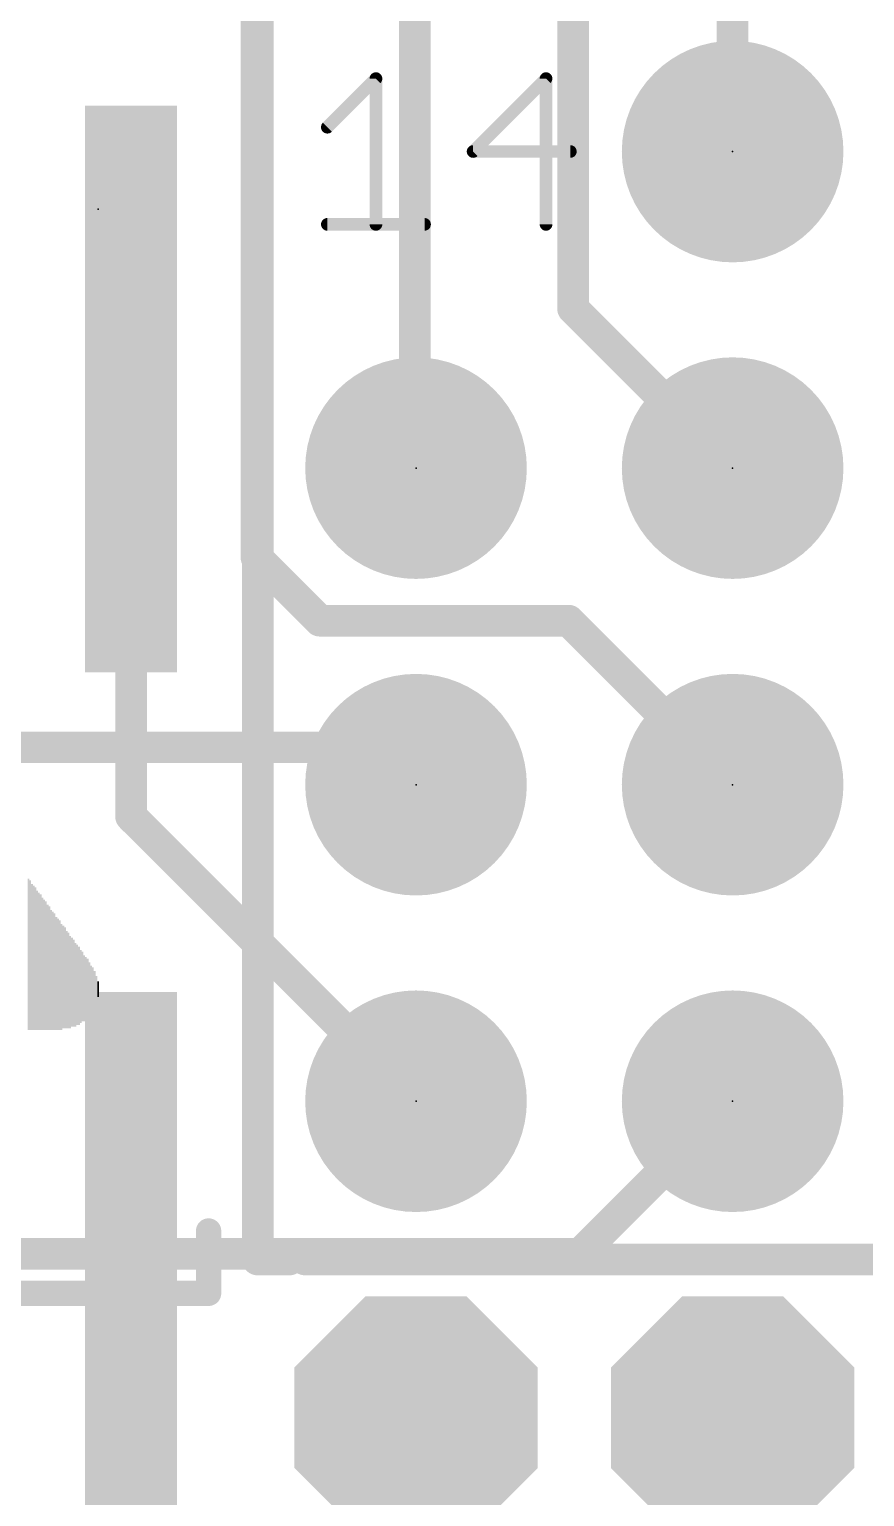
# Model space of a CAD drawing. Extents: x 0 to 68.6, y 0 to 53.3.
# Drawn here: x 10.12 to 16.82, y 32.34 to 44.11 of the extents above; entities that cross this region are included whole.
import ezdxf

# ---------------------------------------------------------------- set-up
doc = ezdxf.new("R2010")
doc.units = 0
for name, color, linetype in [('1', 12, 'CONTINUOUS'), ('16', 132, 'CONTINUOUS'), ('17', 110, 'CONTINUOUS'), ('18', 110, 'CONTINUOUS'), ('21', 40, 'CONTINUOUS'), ('22', 6, 'CONTINUOUS'), ('23', 40, 'CONTINUOUS'), ('24', 53, 'CONTINUOUS'), ('29', 253, 'CONTINUOUS')]:
    doc.layers.add(name, color=color, linetype=linetype)

# ---------------------------------------------------------------- blocks, each defined once
blk = doc.blocks.new('RECT')
blk.add_solid([(-0.5, -0.5), (0.5, -0.5), (-0.5, 0.5), (0.5, 0.5)])
blk = doc.blocks.new('ROUNDP')
at = {"const_width": 0.5}
blk.add_lwpolyline([(0, -0.25, 1), (0, 0.25, 1), (0, -0.25)], format="xyb", dxfattribs=at)
blk = doc.blocks.new('OCTAGONV')
at = {"const_width": 0.5}
blk.add_lwpolyline([(-0.25, -0.1036), (-0.25, 0.1036), (-0.1036, 0.25), (0.1036, 0.25), (0.25, 0.1036), (0.25, -0.1036), (0.1036, -0.25), (-0.1036, -0.25), (-0.25, -0.1036), (-0.25, 0.1036)], dxfattribs=at)

msp = doc.modelspace()

# ---------------------------------------------------------------- linework, layer by layer
at = {"layer": '1', "const_width": 0.254}
for points in [[(14.478, 45.466), (14.478, 41.8744)], [(15.7581, 45.4559), (15.7581, 43.1343)], [(13.208, 45.212), (13.208, 40.6044)], [(11.938, 44.958), (11.938, 39.878)], [(14.478, 41.8744), (15.7581, 40.5943)], [(10.9321, 41.2293), (10.9321, 37.8003)], [(13.208, 40.6044), (13.2181, 40.5943)], [(11.938, 39.878), (12.446, 39.37)], [(12.446, 39.37), (14.4424, 39.37)], [(14.4424, 39.37), (15.7581, 38.0543)], [(10.9321, 37.8003), (13.2181, 35.5143)], [(10.9321, 34.1173), (10.9321, 30.6883)]]:
    msp.add_lwpolyline(points, dxfattribs=at)
at = {"layer": '1', "const_width": 0.127}
for points in [[(15.6946, 43.1343, 1), (15.8216, 43.1343)], [(14.5229, 41.9193, 1), (14.4331, 41.8295)], [(14.4145, 41.8744, 1), (14.5415, 41.8744)], [(10.9956, 41.2293, 1), (10.8686, 41.2293)], [(13.2529, 40.6493, 1), (13.1631, 40.5595)], [(13.1445, 40.6044, 1), (13.2715, 40.6044)], [(13.1732, 40.5494, 1), (13.263, 40.6392)], [(15.7132, 40.5494, 1), (15.803, 40.6392)], [(11.9829, 39.9229, 1), (11.8931, 39.8331)], [(11.8745, 39.878, 1), (12.0015, 39.878)], [(12.446, 39.4335, 1), (12.446, 39.3065)], [(12.4011, 39.3251, 1), (12.4909, 39.4149)], [(14.4873, 39.4149, 1), (14.3975, 39.3251)], [(14.4424, 39.3065, 1), (14.4424, 39.4335)], [(15.7132, 38.0094, 1), (15.803, 38.0992)], [(10.977, 37.8452, 1), (10.8872, 37.7554)], [(10.8686, 37.8003, 1), (10.9956, 37.8003)], [(13.1732, 35.4694, 1), (13.263, 35.5592)], [(10.9956, 34.1173, 1), (10.8686, 34.1173)]]:
    msp.add_lwpolyline(points, format="xyb", dxfattribs=at)
at = {"layer": '16', "const_width": 0.254}
for points in [[(12.446, 38.354), (5.08, 38.354)], [(13.0098, 37.846), (12.446, 38.354)], [(13.0098, 37.846), (13.2181, 38.0543)], [(14.5338, 34.29), (15.7581, 35.5143)], [(9.398, 34.29), (14.5338, 34.29)]]:
    msp.add_lwpolyline(points, dxfattribs=at)
at = {"layer": '16', "const_width": 0.127}
for points in [[(12.4885, 38.4012, 1), (12.4035, 38.3068)], [(12.446, 38.2905, 1), (12.446, 38.4175)], [(13.263, 38.0094, 1), (13.1732, 38.0992)], [(12.9649, 37.8909, 1), (13.0547, 37.8011)], [(12.9673, 37.7988, 1), (13.0523, 37.8932)], [(15.803, 35.4694, 1), (15.7132, 35.5592)], [(14.4889, 34.3349, 1), (14.5787, 34.2451)], [(14.5338, 34.2265, 1), (14.5338, 34.3535)]]:
    msp.add_lwpolyline(points, format="xyb", dxfattribs=at)
at = {"layer": '21'}
for points, const_width in [([(11.9481, 34.2443), (11.9481, 44.4043)], 0.254), ([(12.5069, 43.3297), (12.8967, 43.7195)], 0.1016), ([(12.8967, 43.7195), (12.8967, 42.5501)], 0.1016), ([(14.261, 43.7195), (13.6763, 43.1348)], 0.1016), ([(14.261, 42.5501), (14.261, 43.7195)], 0.1016), ([(13.6763, 43.1348), (14.4559, 43.1348)], 0.1016), ([(12.5069, 42.5501), (13.2865, 42.5501)], 0.1016), ([(11.5541, 34.4733), (11.5541, 33.9733)], 0.2032), ([(12.2021, 34.2443), (11.9481, 34.2443)], 0.254), ([(12.3291, 34.2443), (17.0281, 34.2443)], 0.254), ([(11.5541, 33.9733), (2.6901, 33.9733)], 0.2032)]:
    msp.add_lwpolyline(points, dxfattribs=dict(at, const_width=const_width))
for points, const_width in [([(12.9221, 43.7195, 1), (12.8713, 43.7195)], 0.0508), ([(12.9147, 43.7015, 1), (12.8787, 43.7375)], 0.0508), ([(14.2864, 43.7195, 1), (14.2356, 43.7195)], 0.0508), ([(14.279, 43.7015, 1), (14.243, 43.7375)], 0.0508), ([(12.4889, 43.3477, 1), (12.5249, 43.3117)], 0.0508), ([(13.6583, 43.1528, 1), (13.6943, 43.1168)], 0.0508), ([(13.6763, 43.1602, 1), (13.6763, 43.1094)], 0.0508), ([(14.4559, 43.1094, 1), (14.4559, 43.1602)], 0.0508), ([(12.5069, 42.5755, 1), (12.5069, 42.5247)], 0.0508), ([(12.8713, 42.5501, 1), (12.9221, 42.5501)], 0.0508), ([(13.2865, 42.5247, 1), (13.2865, 42.5755)], 0.0508), ([(14.2356, 42.5501, 1), (14.2864, 42.5501)], 0.0508), ([(11.6049, 34.4733, 1), (11.5033, 34.4733)], 0.1016), ([(11.9481, 34.3078, 1), (11.9481, 34.1808)], 0.127), ([(11.8846, 34.2443, 1), (12.0116, 34.2443)], 0.127), ([(12.2021, 34.1808, 1), (12.2021, 34.3078)], 0.127), ([(12.3291, 34.3078, 1), (12.3291, 34.1808)], 0.127), ([(11.5541, 33.9225, 1), (11.5541, 34.0241)], 0.1016), ([(11.5033, 33.9733, 1), (11.6049, 33.9733)], 0.1016)]:
    msp.add_lwpolyline(points, format="xyb", dxfattribs=dict(at, const_width=const_width))
at = {"layer": '23'}
for p in [(15.7581, 43.1343), (13.2181, 40.5943), (15.7581, 40.5943), (13.2181, 38.0543), (15.7581, 38.0543), (13.2181, 35.5143), (15.7581, 35.5143)]:
    msp.add_point(p, dxfattribs=at)
at = {"layer": '24'}
msp.add_point((10.668, 42.672), dxfattribs=at)

# ---------------------------------------------------------------- block references
at = {"layer": '1', "xscale": 4.445, "yscale": 0.635, "rotation": 90}
for p in [(10.9321, 41.2293), (10.9321, 34.1173)]:
    msp.add_blockref('RECT', p, dxfattribs=at)
at = {"layer": '17', "xscale": 1.6764, "yscale": 1.6764, "rotation": 90}
for p in [(15.7581, 43.1343), (15.7581, 43.1343), (13.2181, 40.5943), (13.2181, 40.5943), (15.7581, 40.5943), (15.7581, 40.5943), (13.2181, 38.0543), (13.2181, 38.0543), (15.7581, 38.0543), (15.7581, 38.0543), (13.2181, 35.5143), (13.2181, 35.5143), (15.7581, 35.5143), (15.7581, 35.5143)]:
    msp.add_blockref('ROUNDP', p, dxfattribs=at)
at = {"layer": '18', "xscale": 1.95, "yscale": 1.95}
for p in [(13.2181, 32.9743), (13.2181, 32.9743), (15.7581, 32.9743), (15.7581, 32.9743)]:
    msp.add_blockref('OCTAGONV', p, dxfattribs=at)
at = {"layer": '21', "xscale": 0.4902}
for p, yscale in [((10.9321, 42.2333), 1.5198), ((10.9321, 33.1133), 1.52)]:
    msp.add_blockref('RECT', p, dxfattribs=dict(at, yscale=yscale))
at = {"layer": '22', "rotation": 270}
for p, xscale, yscale in [((10.1092, 36.6928), 1.2154, 0.014), ((10.1232, 36.6859), 1.2015, 0.014), ((10.1372, 36.6718), 1.1735, 0.0139), ((10.1511, 36.6649), 1.1596, 0.014), ((10.1651, 36.6579), 1.1456, 0.014), ((10.1791, 36.6439), 1.1176, 0.0139), ((10.193, 36.6369), 1.1037, 0.014), ((10.207, 36.63), 1.0897, 0.014), ((10.221, 36.616), 1.0618, 0.0139), ((10.2349, 36.609), 1.0478, 0.014), ((10.2489, 36.602), 1.0338, 0.014), ((10.2629, 36.5881), 1.0059, 0.014), ((10.2769, 36.5811), 0.9919, 0.0139), ((10.2908, 36.5671), 0.964, 0.014), ((10.3048, 36.5601), 0.95, 0.014), ((10.3187, 36.5531), 0.936, 0.0139), ((10.3327, 36.5391), 0.9081, 0.014), ((10.3467, 36.5322), 0.8941, 0.014), ((10.3606, 36.5252), 0.8802, 0.0139), ((10.3746, 36.5112), 0.8522, 0.014), ((10.3886, 36.5112), 0.8242, 0.014), ((10.4026, 36.5042), 0.8103, 0.014), ((10.4166, 36.4903), 0.7823, 0.0139), ((10.4305, 36.4833), 0.7684, 0.014), ((10.4445, 36.4693), 0.7404, 0.014), ((10.4585, 36.4693), 0.7125, 0.0139), ((10.4724, 36.4624), 0.6985, 0.014), ((10.4864, 36.4484), 0.6705, 0.014), ((10.5004, 36.4484), 0.6426, 0.0139), ((10.5143, 36.4414), 0.6286, 0.014), ((10.5283, 36.4344), 0.5868, 0.014), ((10.5423, 36.4344), 0.5588, 0.014), ((10.5563, 36.4205), 0.5309, 0.0139), ((10.5702, 36.4205), 0.5029, 0.014), ((10.5842, 36.4204), 0.475, 0.014), ((10.5982, 36.4205), 0.4191, 0.0139), ((10.6121, 36.4134), 0.3772, 0.014), ((10.6261, 36.4205), 0.3353, 0.014), ((10.6401, 36.4204), 0.2794, 0.0139), ((10.654, 36.4135), 0.2095, 0.014), ((10.668, 36.4135), 0.1257, 0.014)]:
    msp.add_blockref('RECT', p, dxfattribs=dict(at, xscale=xscale, yscale=yscale))
at = {"layer": '29', "rotation": 90}
for name, p, xscale, yscale in [('ROUNDP', (15.7581, 43.1343), 1.778, 1.778), ('RECT', (10.9321, 41.2293), 4.5466, 0.7366), ('ROUNDP', (13.2181, 40.5943), 1.778, 1.778), ('ROUNDP', (15.7581, 40.5943), 1.778, 1.778), ('ROUNDP', (13.2181, 38.0543), 1.778, 1.778), ('ROUNDP', (15.7581, 38.0543), 1.778, 1.778), ('RECT', (10.9321, 34.1173), 4.5466, 0.7366), ('ROUNDP', (13.2181, 35.5143), 1.778, 1.778), ('ROUNDP', (15.7581, 35.5143), 1.778, 1.778)]:
    msp.add_blockref(name, p, dxfattribs=dict(at, xscale=xscale, yscale=yscale))

doc.saveas('drawing.dxf')
